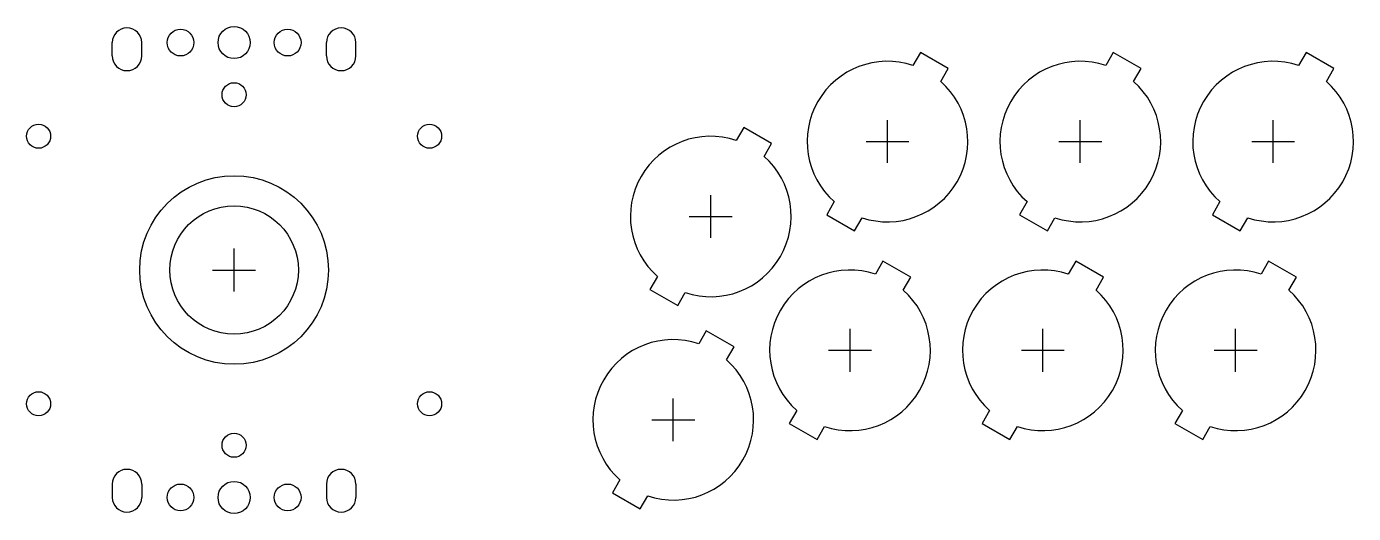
# Model space of a CAD drawing. Header units: millimetres. Extents: x -39 to 209, y -46 to 46.
import ezdxf

# ---------------------------------------------------------------- set-up
doc = ezdxf.new("R2010")
doc.units = ezdxf.units.MM
for name, color, linetype in [('BUTTONS', 1, 'Continuous'), ('GL_PLATE_HOLES', 2, 'Continuous'), ('JOYSTICK_BORE_24', 5, 'Continuous'), ('JOYSTICK_BORE_35.25', 3, 'Continuous'), ('REFERENCE', 8, 'Continuous')]:
    doc.layers.add(name, color=color, linetype=linetype)

msp = doc.modelspace()

# ---------------------------------------------------------------- linework, layer by layer
at = {"layer": 'BUTTONS'}
for points in [[(126.75, 38.23, 0.816497), (112.05, 12.77), (110.65, 10.34), (115.85, 7.34), (117.25, 9.77, 0.816497), (131.95, 35.23), (133.35, 37.66), (128.15, 40.66)], [(162.75, 38.23, 0.816497), (148.05, 12.77), (146.65, 10.34), (151.85, 7.34), (153.25, 9.77, 0.816497), (167.95, 35.23), (169.35, 37.66), (164.15, 40.66)], [(198.75, 38.23, 0.816497), (184.05, 12.77), (182.65, 10.34), (187.85, 7.34), (189.25, 9.77, 0.816497), (203.95, 35.23), (205.35, 37.66), (200.15, 40.66)], [(93.75, 24.23, 0.816497), (79.05, -1.23), (77.65, -3.66), (82.85, -6.66), (84.25, -4.23, 0.816497), (98.95, 21.23), (100.35, 23.66), (95.15, 26.66)], [(119.75, -0.77, 0.816497), (105.05, -26.23), (103.65, -28.66), (108.85, -31.66), (110.25, -29.23, 0.816497), (124.95, -3.77), (126.35, -1.34), (121.15, 1.66)], [(155.75, -0.77, 0.816497), (141.05, -26.23), (139.65, -28.66), (144.85, -31.66), (146.25, -29.23, 0.816497), (160.95, -3.77), (162.35, -1.34), (157.15, 1.66)], [(191.75, -0.77, 0.816497), (177.05, -26.23), (175.65, -28.66), (180.85, -31.66), (182.25, -29.23, 0.816497), (196.95, -3.77), (198.35, -1.34), (193.15, 1.66)], [(86.75, -13.77, 0.816497), (72.05, -39.23), (70.65, -41.66), (75.85, -44.66), (77.25, -42.23, 0.816497), (91.95, -16.77), (93.35, -14.34), (88.15, -11.34)]]:
    msp.add_lwpolyline(points, format="xyb", close=True, dxfattribs=at)
at = {"layer": 'GL_PLATE_HOLES'}
for p, q in [((-22.75, 40), (-22.75, 42.5)), ((-17.25, 40), (-17.25, 42.5)), ((17.25, 40), (17.25, 42.5)), ((22.75, 40), (22.75, 42.5)), ((-22.75, -40), (-22.75, -42.5)), ((-17.25, -40), (-17.25, -42.5)), ((17.25, -40), (17.25, -42.5)), ((22.75, -40), (22.75, -42.5))]:
    msp.add_line(p, q, dxfattribs=at)
for centre, radius in [((-10, 42.5), 2.5), ((0, 42.5), 3), ((10, 42.5), 2.5), ((0, 32.75), 2.25), ((-36.5, 25), 2.25), ((36.5, 25), 2.25), ((-36.5, -25), 2.25), ((36.5, -25), 2.25), ((0, -32.75), 2.25), ((0, -42.5), 3), ((-10, -42.5), 2.5), ((10, -42.5), 2.5)]:
    msp.add_circle(centre, radius, dxfattribs=at)
for centre, start, end in [((-20, 42.5), 0, 180), ((20, 42.5), 0, 180), ((-20, 40), 180, 360), ((20, 40), 180, 360), ((-20, -40), 0, 180), ((20, -40), 0, 180), ((-20, -42.5), -180, 0), ((20, -42.5), -180, 0)]:
    msp.add_arc(centre, 2.75, start, end, dxfattribs=at)
at = {"layer": 'JOYSTICK_BORE_24'}
msp.add_circle((0, 0), 12, dxfattribs=at)
at = {"layer": 'JOYSTICK_BORE_35.25'}
msp.add_circle((0, 0), 17.62, dxfattribs=at)
at = {"layer": 'REFERENCE'}
for p, q in [((122, 20), (122, 28)), ((158, 20), (158, 28)), ((194, 20), (194, 28)), ((118, 24), (126, 24)), ((154, 24), (162, 24)), ((190, 24), (198, 24)), ((89, 6), (89, 14)), ((85, 10), (93, 10)), ((0, -4), (0, 4)), ((-4, 0), (4, 0)), ((115, -19), (115, -11)), ((151, -19), (151, -11)), ((187, -19), (187, -11)), ((111, -15), (119, -15)), ((147, -15), (155, -15)), ((183, -15), (191, -15)), ((82, -32), (82, -24)), ((78, -28), (86, -28))]:
    msp.add_line(p, q, dxfattribs=at)

doc.saveas('drawing.dxf')
